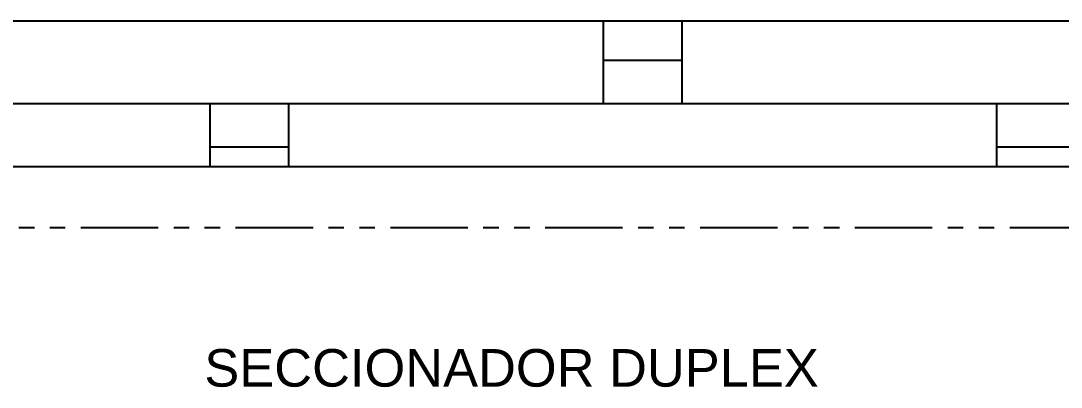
# Model space of a CAD drawing. Header units: millimetres. Extents: x 20 to 897, y 6 to 547.
# Drawn here: x 230.11 to 263.71, y 57.92 to 69.73 of the extents above; entities that cross this region are included whole.
import ezdxf

# ---------------------------------------------------------------- set-up
doc = ezdxf.new("R2010")
doc.units = ezdxf.units.MM
doc.linetypes.add('PHANTOM', pattern=[2.5, 1.25, -0.25, 0.25, -0.25, 0.25, -0.25])
doc.layers.add('EQUIPO', color=4, linetype='Continuous', lineweight=20)
doc.layers.add('MUROS', color=250, linetype='Continuous', lineweight=0)
doc.styles.get("Standard").update_dxf_attribs({"font": 'arial.ttf'})

msp = doc.modelspace()

# ---------------------------------------------------------------- hatches: boundary and pattern name
at = {"layer": 'MUROS', "linetype": 'ByBlock', "lineweight": -2, "ltscale": 2}
h = msp.add_hatch(dxfattribs=at)
h.set_pattern_fill('BRSTONE', color=256)
h.paths.add_polyline_path([(339.576, 69.734), (222.916, 69.734), (222.917, 65.035), (339.576, 65.035)])

# ---------------------------------------------------------------- linework, layer by layer
at = {"layer": 'EQUIPO', "linetype": 'PHANTOM', "lineweight": -2, "ltscale": 2}
msp.add_line((227.049, 63.07), (301.64, 63.07), dxfattribs=at)
at = {"layer": 'MUROS', "linetype": 'ByBlock', "lineweight": -2, "ltscale": 2}
for p, q in [((222.916, 69.734), (339.576, 69.734)), ((222.917, 65.035), (339.576, 65.035))]:
    msp.add_line(p, q, dxfattribs=at)

# ---------------------------------------------------------------- texts
at = {"layer": 'MUROS', "linetype": 'ByBlock', "lineweight": -2, "ltscale": 2, "insert": (236.038, 59.144), "char_height": 1.21176, "attachment_point": 1}
msp.add_mtext_dynamic_manual_height_columns('SECCIONADOR DUPLEX', width=27.41561, gutter_width=6.059, heights=[0], dxfattribs=at)

doc.saveas('drawing.dxf')
